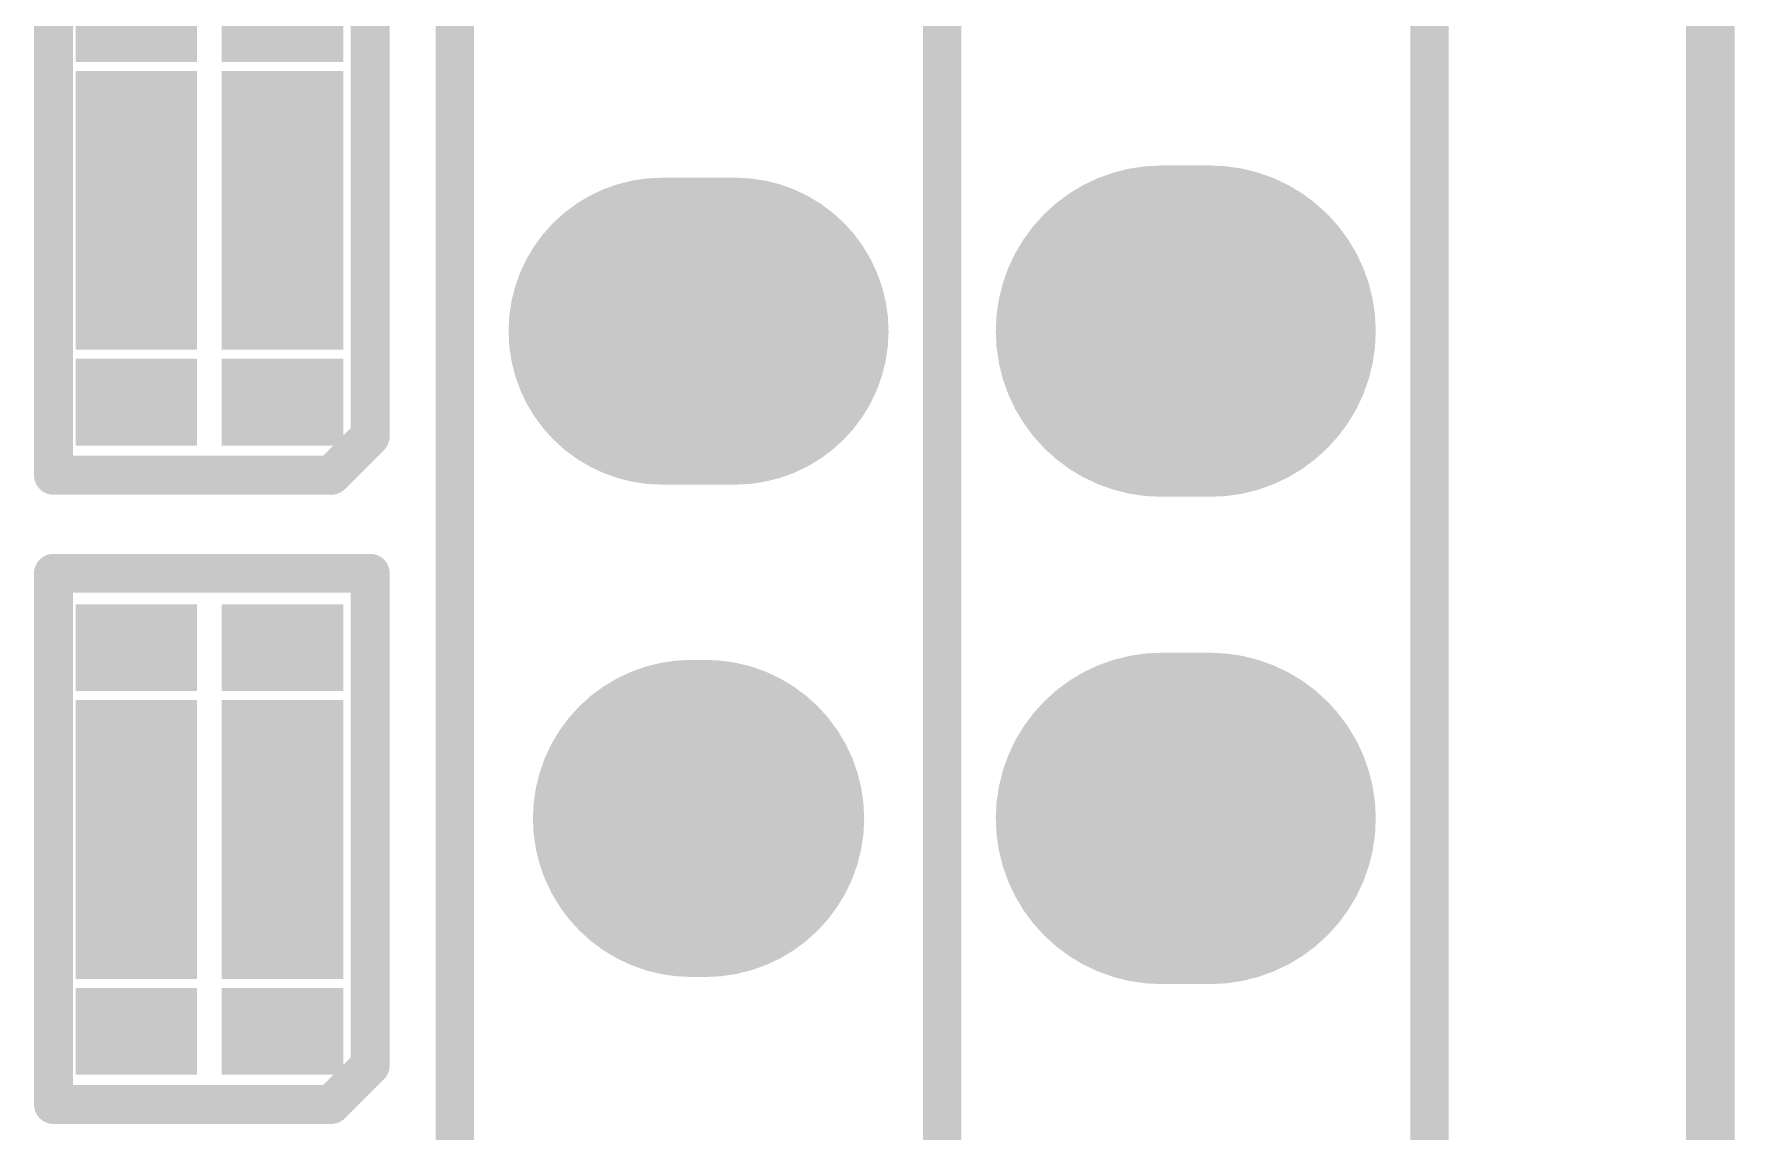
# Model space of a CAD drawing. Header units: millimetres. Extents: x 19.13 to 23.12, y 5.07 to 8.34.
# Drawn here: x 22.7309 to 23.08, y 6.6556 to 6.8809 of the extents above; entities that cross this region are included whole.
import ezdxf

# ---------------------------------------------------------------- set-up
doc = ezdxf.new("R2010")
doc.units = ezdxf.units.MM
doc.header["$MEASUREMENT"] = 0
for name, color, linetype in [('BottomLayer', 5, 'Continuous'), ('BottomOverlay', 54, 'Continuous'), ('BottomPaste', 16, 'Continuous'), ('BottomSolder', 6, 'Continuous'), ('KeepOutLayer', 6, 'Continuous'), ('MidLayer1', 16, 'Continuous'), ('MidLayer2', 76, 'Continuous'), ('MidLayer3', 90, 'Continuous'), ('MidLayer4', 156, 'Continuous'), ('MultiLayer', 9, 'Continuous'), ('TopLayer', 1, 'Continuous'), ('TopOverlay', 2, 'Continuous'), ('TopSolder', 216, 'Continuous')]:
    doc.layers.add(name, color=color, linetype=linetype)

# ---------------------------------------------------------------- blocks, each defined once
blk = doc.blocks.new('DIP20X2_492')
at = {"layer": 'BottomLayer'}
for points, const_width in [([(-0.005, -0.7), (0.005, -0.7)], 0.06), ([(0.09854, -0.7), (0.10146, -0.7)], 0.05709), ([(-0.005, -0.8), (0.005, -0.8)], 0.06), ([(0.0925, -0.8), (0.1075, -0.8)], 0.055)]:
    blk.add_lwpolyline(points, dxfattribs=dict(at, const_width=const_width))
for points, const_width in [([(-0.02, -0.7, 1), (0.01, -0.7, 1)], 0.03), ([(-0.01, -0.7, 1), (0.02, -0.7, 1)], 0.03), ([(0.08427, -0.7, 1), (0.11281, -0.7, 1)], 0.02854), ([(0.08719, -0.7, 1), (0.11573, -0.7, 1)], 0.02854), ([(-0.02, -0.8, 1), (0.01, -0.8, 1)], 0.03), ([(-0.01, -0.8, 1), (0.02, -0.8, 1)], 0.03), ([(0.07875, -0.8, 1), (0.10625, -0.8, 1)], 0.0275), ([(0.09375, -0.8, 1), (0.12125, -0.8, 1)], 0.0275)]:
    blk.add_lwpolyline(points, format="xyb", close=True, dxfattribs=dict(at, const_width=const_width))
at = {"layer": 'BottomSolder'}
for points, const_width in [([(-0.005, -0.7), (0.005, -0.7)], 0.068), ([(0.09854, -0.7), (0.10146, -0.7)], 0.06509), ([(-0.005, -0.8), (0.005, -0.8)], 0.068), ([(0.0925, -0.8), (0.1075, -0.8)], 0.063)]:
    blk.add_lwpolyline(points, dxfattribs=dict(at, const_width=const_width))
for points, const_width in [([(-0.022, -0.7, 1), (0.012, -0.7, 1)], 0.034), ([(-0.012, -0.7, 1), (0.022, -0.7, 1)], 0.034), ([(0.08227, -0.7, 1), (0.11481, -0.7, 1)], 0.03254), ([(0.08519, -0.7, 1), (0.11773, -0.7, 1)], 0.03254), ([(-0.022, -0.8, 1), (0.012, -0.8, 1)], 0.034), ([(-0.012, -0.8, 1), (0.022, -0.8, 1)], 0.034), ([(0.07675, -0.8, 1), (0.10825, -0.8, 1)], 0.0315), ([(0.09175, -0.8, 1), (0.12325, -0.8, 1)], 0.0315)]:
    blk.add_lwpolyline(points, format="xyb", close=True, dxfattribs=dict(at, const_width=const_width))
at = {"layer": 'MidLayer1'}
for points, const_width in [([(-0.005, -0.7), (0.005, -0.7)], 0.06), ([(0.09854, -0.7), (0.10146, -0.7)], 0.05709), ([(-0.005, -0.8), (0.005, -0.8)], 0.06), ([(0.0925, -0.8), (0.1075, -0.8)], 0.055)]:
    blk.add_lwpolyline(points, dxfattribs=dict(at, const_width=const_width))
for points, const_width in [([(-0.02, -0.7, 1), (0.01, -0.7, 1)], 0.03), ([(-0.01, -0.7, 1), (0.02, -0.7, 1)], 0.03), ([(0.08427, -0.7, 1), (0.11281, -0.7, 1)], 0.02854), ([(0.08719, -0.7, 1), (0.11573, -0.7, 1)], 0.02854), ([(-0.02, -0.8, 1), (0.01, -0.8, 1)], 0.03), ([(-0.01, -0.8, 1), (0.02, -0.8, 1)], 0.03), ([(0.07875, -0.8, 1), (0.10625, -0.8, 1)], 0.0275), ([(0.09375, -0.8, 1), (0.12125, -0.8, 1)], 0.0275)]:
    blk.add_lwpolyline(points, format="xyb", close=True, dxfattribs=dict(at, const_width=const_width))
at = {"layer": 'MidLayer2'}
for points, const_width in [([(-0.005, -0.7), (0.005, -0.7)], 0.06), ([(0.09854, -0.7), (0.10146, -0.7)], 0.05709), ([(-0.005, -0.8), (0.005, -0.8)], 0.06), ([(0.0925, -0.8), (0.1075, -0.8)], 0.055)]:
    blk.add_lwpolyline(points, dxfattribs=dict(at, const_width=const_width))
for points, const_width in [([(-0.02, -0.7, 1), (0.01, -0.7, 1)], 0.03), ([(-0.01, -0.7, 1), (0.02, -0.7, 1)], 0.03), ([(0.08427, -0.7, 1), (0.11281, -0.7, 1)], 0.02854), ([(0.08719, -0.7, 1), (0.11573, -0.7, 1)], 0.02854), ([(-0.02, -0.8, 1), (0.01, -0.8, 1)], 0.03), ([(-0.01, -0.8, 1), (0.02, -0.8, 1)], 0.03), ([(0.07875, -0.8, 1), (0.10625, -0.8, 1)], 0.0275), ([(0.09375, -0.8, 1), (0.12125, -0.8, 1)], 0.0275)]:
    blk.add_lwpolyline(points, format="xyb", close=True, dxfattribs=dict(at, const_width=const_width))
at = {"layer": 'MidLayer3'}
for points, const_width in [([(-0.005, -0.7), (0.005, -0.7)], 0.06), ([(0.09854, -0.7), (0.10146, -0.7)], 0.05709), ([(-0.005, -0.8), (0.005, -0.8)], 0.06), ([(0.0925, -0.8), (0.1075, -0.8)], 0.055)]:
    blk.add_lwpolyline(points, dxfattribs=dict(at, const_width=const_width))
for points, const_width in [([(-0.02, -0.7, 1), (0.01, -0.7, 1)], 0.03), ([(-0.01, -0.7, 1), (0.02, -0.7, 1)], 0.03), ([(0.08427, -0.7, 1), (0.11281, -0.7, 1)], 0.02854), ([(0.08719, -0.7, 1), (0.11573, -0.7, 1)], 0.02854), ([(-0.02, -0.8, 1), (0.01, -0.8, 1)], 0.03), ([(-0.01, -0.8, 1), (0.02, -0.8, 1)], 0.03), ([(0.07875, -0.8, 1), (0.10625, -0.8, 1)], 0.0275), ([(0.09375, -0.8, 1), (0.12125, -0.8, 1)], 0.0275)]:
    blk.add_lwpolyline(points, format="xyb", close=True, dxfattribs=dict(at, const_width=const_width))
at = {"layer": 'MidLayer4'}
for points, const_width in [([(-0.005, -0.7), (0.005, -0.7)], 0.06), ([(0.09854, -0.7), (0.10146, -0.7)], 0.05709), ([(-0.005, -0.8), (0.005, -0.8)], 0.06), ([(0.0925, -0.8), (0.1075, -0.8)], 0.055)]:
    blk.add_lwpolyline(points, dxfattribs=dict(at, const_width=const_width))
for points, const_width in [([(-0.02, -0.7, 1), (0.01, -0.7, 1)], 0.03), ([(-0.01, -0.7, 1), (0.02, -0.7, 1)], 0.03), ([(0.08427, -0.7, 1), (0.11281, -0.7, 1)], 0.02854), ([(0.08719, -0.7, 1), (0.11573, -0.7, 1)], 0.02854), ([(-0.02, -0.8, 1), (0.01, -0.8, 1)], 0.03), ([(-0.01, -0.8, 1), (0.02, -0.8, 1)], 0.03), ([(0.07875, -0.8, 1), (0.10625, -0.8, 1)], 0.0275), ([(0.09375, -0.8, 1), (0.12125, -0.8, 1)], 0.0275)]:
    blk.add_lwpolyline(points, format="xyb", close=True, dxfattribs=dict(at, const_width=const_width))
at = {"layer": 'MultiLayer'}
for points, const_width in [([(-0.005, -0.7), (0.005, -0.7)], 0.06), ([(0.09854, -0.7), (0.10146, -0.7)], 0.05709), ([(-0.005, -0.8), (0.005, -0.8)], 0.06), ([(0.0925, -0.8), (0.1075, -0.8)], 0.055)]:
    blk.add_lwpolyline(points, dxfattribs=dict(at, const_width=const_width))
for points, const_width in [([(-0.02, -0.7, 1), (0.01, -0.7, 1)], 0.03), ([(-0.01, -0.7, 1), (0.02, -0.7, 1)], 0.03), ([(0.08427, -0.7, 1), (0.11281, -0.7, 1)], 0.02854), ([(0.08719, -0.7, 1), (0.11573, -0.7, 1)], 0.02854), ([(-0.02, -0.8, 1), (0.01, -0.8, 1)], 0.03), ([(-0.01, -0.8, 1), (0.02, -0.8, 1)], 0.03), ([(0.07875, -0.8, 1), (0.10625, -0.8, 1)], 0.0275), ([(0.09375, -0.8, 1), (0.12125, -0.8, 1)], 0.0275)]:
    blk.add_lwpolyline(points, format="xyb", close=True, dxfattribs=dict(at, const_width=const_width))
at = {"layer": 'TopLayer'}
for points, const_width in [([(-0.005, -0.7), (0.005, -0.7)], 0.06), ([(0.09854, -0.7), (0.10146, -0.7)], 0.05709), ([(-0.005, -0.8), (0.005, -0.8)], 0.06), ([(0.0925, -0.8), (0.1075, -0.8)], 0.055)]:
    blk.add_lwpolyline(points, dxfattribs=dict(at, const_width=const_width))
for points, const_width in [([(-0.02, -0.7, 1), (0.01, -0.7, 1)], 0.03), ([(-0.01, -0.7, 1), (0.02, -0.7, 1)], 0.03), ([(0.08427, -0.7, 1), (0.11281, -0.7, 1)], 0.02854), ([(0.08719, -0.7, 1), (0.11573, -0.7, 1)], 0.02854), ([(-0.02, -0.8, 1), (0.01, -0.8, 1)], 0.03), ([(-0.01, -0.8, 1), (0.02, -0.8, 1)], 0.03), ([(0.07875, -0.8, 1), (0.10625, -0.8, 1)], 0.0275), ([(0.09375, -0.8, 1), (0.12125, -0.8, 1)], 0.0275)]:
    blk.add_lwpolyline(points, format="xyb", close=True, dxfattribs=dict(at, const_width=const_width))
at = {"layer": 'TopOverlay', "const_width": 0.00787}
for points in [[(-0.05, 0.05), (-0.05, -1.95)], [(0.05, 0.05), (0.05, -1.95)], [(0.05, 0.05), (0.05, -1.95)], [(0.15, 0.05), (0.15, -1.95)]]:
    blk.add_lwpolyline(points, dxfattribs=at)
at = {"layer": 'TopSolder'}
for points, const_width in [([(-0.005, -0.7), (0.005, -0.7)], 0.068), ([(0.09854, -0.7), (0.10146, -0.7)], 0.06509), ([(-0.005, -0.8), (0.005, -0.8)], 0.068), ([(0.0925, -0.8), (0.1075, -0.8)], 0.063)]:
    blk.add_lwpolyline(points, dxfattribs=dict(at, const_width=const_width))
for points, const_width in [([(-0.022, -0.7, 1), (0.012, -0.7, 1)], 0.034), ([(-0.012, -0.7, 1), (0.022, -0.7, 1)], 0.034), ([(0.08227, -0.7, 1), (0.11481, -0.7, 1)], 0.03254), ([(0.08519, -0.7, 1), (0.11773, -0.7, 1)], 0.03254), ([(-0.022, -0.8, 1), (0.012, -0.8, 1)], 0.034), ([(-0.012, -0.8, 1), (0.022, -0.8, 1)], 0.034), ([(0.07675, -0.8, 1), (0.10825, -0.8, 1)], 0.0315), ([(0.09175, -0.8, 1), (0.12325, -0.8, 1)], 0.0315)]:
    blk.add_lwpolyline(points, format="xyb", close=True, dxfattribs=dict(at, const_width=const_width))
blk = doc.blocks.new('USON_10_B_517')
at = {"layer": 'BottomLayer'}
for points in [[(-0.00654, 0.04429), (-0.02346, 0.04429), (-0.00654, 0.03445), (-0.02346, 0.03445)], [(0.02346, 0.04429), (0.00654, 0.04429), (0.02346, 0.03445), (0.00654, 0.03445)], [(-0.00654, 0.02461), (-0.02346, 0.02461), (-0.00654, 0.01476), (-0.02346, 0.01476)], [(0.02346, 0.02461), (0.00654, 0.02461), (0.02346, 0.01476), (0.00654, 0.01476)], [(-0.00654, 0.00787), (-0.02346, 0.00787), (-0.00654, -0.00787), (-0.02346, -0.00787)], [(0.02346, 0.00787), (0.00654, 0.00787), (0.02346, -0.00787), (0.00654, -0.00787)], [(-0.00654, -0.01476), (-0.02346, -0.01476), (-0.00654, -0.02461), (-0.02346, -0.02461)], [(0.02346, -0.01476), (0.00654, -0.01476), (0.02346, -0.02461), (0.00654, -0.02461)], [(-0.00654, -0.03445), (-0.02346, -0.03445), (-0.00654, -0.04429), (-0.02346, -0.04429)], [(0.02346, -0.03445), (0.00654, -0.03445), (0.02346, -0.04429), (0.00654, -0.04429)]]:
    blk.add_solid(points, dxfattribs=at)
at = {"layer": 'BottomOverlay', "const_width": 0.008}
for points in [[(-0.032, 0.05463), (0.033, 0.05463)], [(-0.032, -0.05437), (-0.032, 0.05463)], [(0.033, -0.04637), (0.033, 0.05463)], [(0.025, -0.05437), (0.033, -0.04637)], [(-0.032, -0.05437), (0.025, -0.05437)]]:
    blk.add_lwpolyline(points, dxfattribs=at)
at = {"layer": 'BottomOverlay', "const_width": 0.004}
for points in [[(-0.034, 0.05463, 1), (-0.03, 0.05463, 1)], [(-0.034, 0.05463, 1), (-0.03, 0.05463, 1)], [(0.031, 0.05463, 1), (0.035, 0.05463, 1)], [(0.031, 0.05463, 1), (0.035, 0.05463, 1)], [(0.031, -0.04637, 1), (0.035, -0.04637, 1)], [(0.031, -0.04637, 1), (0.035, -0.04637, 1)], [(-0.034, -0.05437, 1), (-0.03, -0.05437, 1)], [(-0.034, -0.05437, 1), (-0.03, -0.05437, 1)], [(0.023, -0.05437, 1), (0.027, -0.05437, 1)], [(0.023, -0.05437, 1), (0.027, -0.05437, 1)]]:
    blk.add_lwpolyline(points, format="xyb", close=True, dxfattribs=at)
at = {"layer": 'BottomPaste'}
for points in [[(-0.00654, 0.04429), (-0.02346, 0.04429), (-0.00654, 0.03445), (-0.02346, 0.03445)], [(0.02346, 0.04429), (0.00654, 0.04429), (0.02346, 0.03445), (0.00654, 0.03445)], [(-0.00654, 0.02461), (-0.02346, 0.02461), (-0.00654, 0.01476), (-0.02346, 0.01476)], [(0.02346, 0.02461), (0.00654, 0.02461), (0.02346, 0.01476), (0.00654, 0.01476)], [(-0.00654, 0.00787), (-0.02346, 0.00787), (-0.00654, -0.00787), (-0.02346, -0.00787)], [(0.02346, 0.00787), (0.00654, 0.00787), (0.02346, -0.00787), (0.00654, -0.00787)], [(-0.00654, -0.01476), (-0.02346, -0.01476), (-0.00654, -0.02461), (-0.02346, -0.02461)], [(0.02346, -0.01476), (0.00654, -0.01476), (0.02346, -0.02461), (0.00654, -0.02461)], [(-0.00654, -0.03445), (-0.02346, -0.03445), (-0.00654, -0.04429), (-0.02346, -0.04429)], [(0.02346, -0.03445), (0.00654, -0.03445), (0.02346, -0.04429), (0.00654, -0.04429)]]:
    blk.add_solid(points, dxfattribs=at)
at = {"layer": 'BottomSolder'}
for points in [[(-0.00254, 0.04829), (-0.02746, 0.04829), (-0.00254, 0.03045), (-0.02746, 0.03045)], [(0.02746, 0.04829), (0.00254, 0.04829), (0.02746, 0.03045), (0.00254, 0.03045)], [(-0.00254, 0.02861), (-0.02746, 0.02861), (-0.00254, 0.01076), (-0.02746, 0.01076)], [(0.02746, 0.02861), (0.00254, 0.02861), (0.02746, 0.01076), (0.00254, 0.01076)], [(-0.00254, 0.01187), (-0.02746, 0.01187), (-0.00254, -0.01187), (-0.02746, -0.01187)], [(0.02746, 0.01187), (0.00254, 0.01187), (0.02746, -0.01187), (0.00254, -0.01187)], [(-0.00254, -0.01076), (-0.02746, -0.01076), (-0.00254, -0.02861), (-0.02746, -0.02861)], [(0.02746, -0.01076), (0.00254, -0.01076), (0.02746, -0.02861), (0.00254, -0.02861)], [(-0.00254, -0.03045), (-0.02746, -0.03045), (-0.00254, -0.04829), (-0.02746, -0.04829)], [(0.02746, -0.03045), (0.00254, -0.03045), (0.02746, -0.04829), (0.00254, -0.04829)]]:
    blk.add_solid(points, dxfattribs=at)
blk = doc.blocks.new('USON_10_B_518')
at = {"layer": 'BottomLayer'}
for points in [[(-0.00654, 0.04429), (-0.02346, 0.04429), (-0.00654, 0.03445), (-0.02346, 0.03445)], [(0.02346, 0.04429), (0.00654, 0.04429), (0.02346, 0.03445), (0.00654, 0.03445)], [(-0.00654, 0.02461), (-0.02346, 0.02461), (-0.00654, 0.01476), (-0.02346, 0.01476)], [(0.02346, 0.02461), (0.00654, 0.02461), (0.02346, 0.01476), (0.00654, 0.01476)], [(-0.00654, 0.00787), (-0.02346, 0.00787), (-0.00654, -0.00787), (-0.02346, -0.00787)], [(0.02346, 0.00787), (0.00654, 0.00787), (0.02346, -0.00787), (0.00654, -0.00787)], [(-0.00654, -0.01476), (-0.02346, -0.01476), (-0.00654, -0.02461), (-0.02346, -0.02461)], [(0.02346, -0.01476), (0.00654, -0.01476), (0.02346, -0.02461), (0.00654, -0.02461)], [(-0.00654, -0.03445), (-0.02346, -0.03445), (-0.00654, -0.04429), (-0.02346, -0.04429)], [(0.02346, -0.03445), (0.00654, -0.03445), (0.02346, -0.04429), (0.00654, -0.04429)]]:
    blk.add_solid(points, dxfattribs=at)
at = {"layer": 'BottomOverlay', "const_width": 0.008}
for points in [[(-0.032, 0.05463), (0.033, 0.05463)], [(-0.032, -0.05437), (-0.032, 0.05463)], [(0.033, -0.04637), (0.033, 0.05463)], [(0.025, -0.05437), (0.033, -0.04637)], [(-0.032, -0.05437), (0.025, -0.05437)]]:
    blk.add_lwpolyline(points, dxfattribs=at)
at = {"layer": 'BottomOverlay', "const_width": 0.004}
for points in [[(-0.034, 0.05463, 1), (-0.03, 0.05463, 1)], [(-0.034, 0.05463, 1), (-0.03, 0.05463, 1)], [(0.031, 0.05463, 1), (0.035, 0.05463, 1)], [(0.031, 0.05463, 1), (0.035, 0.05463, 1)], [(0.031, -0.04637, 1), (0.035, -0.04637, 1)], [(0.031, -0.04637, 1), (0.035, -0.04637, 1)], [(-0.034, -0.05437, 1), (-0.03, -0.05437, 1)], [(-0.034, -0.05437, 1), (-0.03, -0.05437, 1)], [(0.023, -0.05437, 1), (0.027, -0.05437, 1)], [(0.023, -0.05437, 1), (0.027, -0.05437, 1)]]:
    blk.add_lwpolyline(points, format="xyb", close=True, dxfattribs=at)
at = {"layer": 'BottomPaste'}
for points in [[(-0.00654, 0.04429), (-0.02346, 0.04429), (-0.00654, 0.03445), (-0.02346, 0.03445)], [(0.02346, 0.04429), (0.00654, 0.04429), (0.02346, 0.03445), (0.00654, 0.03445)], [(-0.00654, 0.02461), (-0.02346, 0.02461), (-0.00654, 0.01476), (-0.02346, 0.01476)], [(0.02346, 0.02461), (0.00654, 0.02461), (0.02346, 0.01476), (0.00654, 0.01476)], [(-0.00654, 0.00787), (-0.02346, 0.00787), (-0.00654, -0.00787), (-0.02346, -0.00787)], [(0.02346, 0.00787), (0.00654, 0.00787), (0.02346, -0.00787), (0.00654, -0.00787)], [(-0.00654, -0.01476), (-0.02346, -0.01476), (-0.00654, -0.02461), (-0.02346, -0.02461)], [(0.02346, -0.01476), (0.00654, -0.01476), (0.02346, -0.02461), (0.00654, -0.02461)], [(-0.00654, -0.03445), (-0.02346, -0.03445), (-0.00654, -0.04429), (-0.02346, -0.04429)], [(0.02346, -0.03445), (0.00654, -0.03445), (0.02346, -0.04429), (0.00654, -0.04429)]]:
    blk.add_solid(points, dxfattribs=at)
at = {"layer": 'BottomSolder'}
for points in [[(-0.00254, 0.04829), (-0.02746, 0.04829), (-0.00254, 0.03045), (-0.02746, 0.03045)], [(0.02746, 0.04829), (0.00254, 0.04829), (0.02746, 0.03045), (0.00254, 0.03045)], [(-0.00254, 0.02861), (-0.02746, 0.02861), (-0.00254, 0.01076), (-0.02746, 0.01076)], [(0.02746, 0.02861), (0.00254, 0.02861), (0.02746, 0.01076), (0.00254, 0.01076)], [(-0.00254, 0.01187), (-0.02746, 0.01187), (-0.00254, -0.01187), (-0.02746, -0.01187)], [(0.02746, 0.01187), (0.00254, 0.01187), (0.02746, -0.01187), (0.00254, -0.01187)], [(-0.00254, -0.01076), (-0.02746, -0.01076), (-0.00254, -0.02861), (-0.02746, -0.02861)], [(0.02746, -0.01076), (0.00254, -0.01076), (0.02746, -0.02861), (0.00254, -0.02861)], [(-0.00254, -0.03045), (-0.02746, -0.03045), (-0.00254, -0.04829), (-0.02746, -0.04829)], [(0.02746, -0.03045), (0.00254, -0.03045), (0.02746, -0.04829), (0.00254, -0.04829)]]:
    blk.add_solid(points, dxfattribs=at)

msp = doc.modelspace()

# ---------------------------------------------------------------- linework, layer by layer
at = {"layer": 'KeepOutLayer', "const_width": 0.01}
msp.add_lwpolyline([(23.07489, 5.18225), (23.07499, 8.2457)], dxfattribs=at)

# ---------------------------------------------------------------- block references
at = {"rotation": 180}
msp.add_blockref('DIP20X2_492', (22.96727, 6.01996), dxfattribs=at)
for name, p in [('USON_10_B_518', (22.76688, 6.84476)), ('USON_10_B_517', (22.76688, 6.71563))]:
    msp.add_blockref(name, p)

doc.saveas('drawing.dxf')
